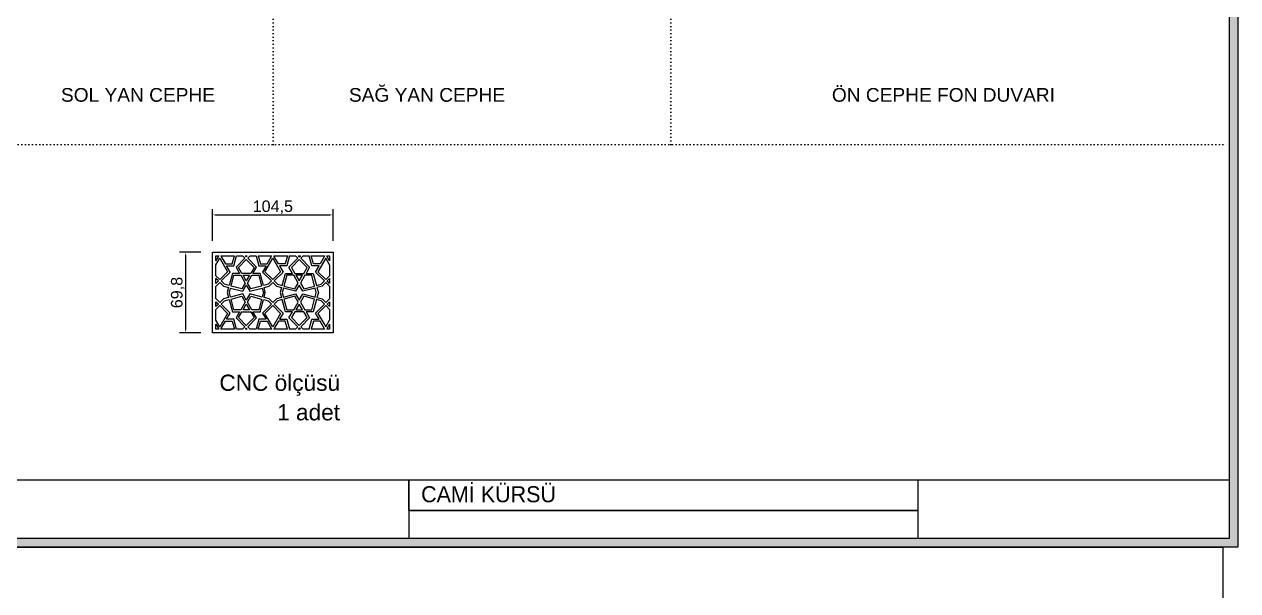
# Model space of a CAD drawing. Header units: metres. Extents: x 7064 to 15770, y 8440 to 11994.
# Drawn here: x 7724 to 8776, y 10761 to 11252 of the extents above; entities that cross this region are included whole.
import ezdxf

# ---------------------------------------------------------------- set-up
doc = ezdxf.new("R2010")
doc.units = ezdxf.units.M
doc.linetypes.add('ACAD_ISO07', pattern=[3, 0, -3])
doc.layers.add('AKM-DUVARLAR', color=6, linetype='Continuous', lineweight=60)
doc.layers.add('ANTET', color=253, linetype='Continuous')
doc.layers.add('devran ölçü', color=7, linetype='Continuous')
doc.layers.add('mahal liste', color=7, linetype='Continuous', lineweight=25, true_color=0xfa2e43)
doc.styles.add('GULAYLAR', font='tahoma.ttf')
doc.styles.get("Standard").update_dxf_attribs({"font": 'arial.ttf'})
doc.dimstyles.new('ISO-25', dxfattribs={"dimtxt": 10, "dimasz": 2.5, "dimexe": 5, "dimexo": 10, "dimtad": 1, "dimtxsty": 'Standard', "dimcen": 2.5, "dimadec": 0, "dimazin": 0, "dimtfac": 1, "dimtmove": 0, "dimatfit": 3, "dimfxl": 1, "dimarcsym": 0})

# ---------------------------------------------------------------- blocks, each defined once
blk = doc.blocks.new('12')
at = {"color": 0}
for p, q in [((9250.9, 11375.1), (9251.8, 11374.1)), ((9251.8, 11374.1), (9252.7, 11375.1)), ((9297.8, 11374.1), (9296.8, 11375.1)), ((9298.7, 11375.1), (9297.8, 11374.1))]:
    blk.add_line(p, q, dxfattribs=at)
blk.add_lwpolyline([(9222.5, 11378.1), (9327, 11378.1), (9327, 11308.3), (9222.5, 11308.3)], close=True, dxfattribs=at)
for points in [[(9225.5, 11370.7), (9225.5, 11375.1), (9227.6, 11375.1)], [(9225.5, 11357.7), (9225.5, 11367.2)], [(9230.1, 11375.1), (9241.5, 11375.1)], [(9243.3, 11375.1), (9248.5, 11375.1)], [(9250.9, 11375.1), (9252.7, 11375.1)], [(9255.2, 11375.1), (9260.4, 11375.1)], [(9262.2, 11375.1), (9273.6, 11375.1)], [(9276, 11375.1), (9287.4, 11375.1)], [(9289.2, 11375.1), (9294.4, 11375.1)], [(9296.8, 11375.1), (9298.7, 11375.1)], [(9301.1, 11375.1), (9306.3, 11375.1)], [(9308.1, 11375.1), (9319.5, 11375.1)], [(9322, 11375.1), (9324, 11375.1), (9324, 11370.7)], [(9324, 11367.2), (9324, 11357.7)], [(9225.5, 11351.1), (9225.5, 11355.3)], [(9324, 11355.3), (9324, 11351.1)], [(9225.5, 11337.6), (9225.5, 11348.7)], [(9324, 11348.7), (9324, 11337.6)], [(9225.5, 11331), (9225.5, 11335.2)], [(9324, 11335.2), (9324, 11331)], [(9225.5, 11319.1), (9225.5, 11328.6)], [(9324, 11328.6), (9324, 11319.1)], [(9227.6, 11311.3), (9225.5, 11311.3), (9225.5, 11315.7)], [(9324, 11315.7), (9324, 11311.3), (9322, 11311.3)], [(9241.5, 11311.3), (9230.1, 11311.3)], [(9248.5, 11311.3), (9243.3, 11311.3)], [(9252.7, 11311.3), (9250.9, 11311.3)], [(9260.4, 11311.3), (9255.2, 11311.3)], [(9273.6, 11311.3), (9262.2, 11311.3)], [(9287.4, 11311.3), (9276, 11311.3)], [(9294.4, 11311.3), (9289.2, 11311.3)], [(9298.7, 11311.3), (9296.8, 11311.3)], [(9306.3, 11311.3), (9301.1, 11311.3)], [(9319.5, 11311.3), (9308.1, 11311.3)]]:
    blk.add_lwpolyline(points, dxfattribs=at)
at = {"layer": 'mahal liste', "color": 0}
for p, q in [((9251.8, 11374.1), (9250.9, 11375.1)), ((9252.7, 11375.1), (9251.8, 11374.1)), ((9296.8, 11375.1), (9297.8, 11374.1)), ((9297.8, 11374.1), (9298.7, 11375.1)), ((9250.9, 11311.3), (9251.8, 11312.2)), ((9251.8, 11312.2), (9252.7, 11311.3)), ((9297.8, 11312.2), (9296.8, 11311.3)), ((9298.7, 11311.3), (9297.8, 11312.2))]:
    blk.add_line(p, q, dxfattribs=at)
for points in [[(9225.5, 11370.7), (9227.9, 11374.7), (9227.6, 11375.1)], [(9225.5, 11367.2), (9228.9, 11372.9), (9235.6, 11361.2), (9228.9, 11354.4), (9225.5, 11357.7)], [(9230.1, 11375.1), (9229.8, 11374.7), (9233.7, 11368.1), (9239.6, 11368.1), (9241.5, 11375.1)], [(9248.5, 11375.1), (9250.6, 11372.9), (9242.9, 11365.2), (9246, 11359.8), (9239.8, 11359.8), (9236.9, 11349.2), (9233, 11350.3), (9230.1, 11353.2), (9237.8, 11360.9), (9234.7, 11366.3), (9240.9, 11366.3), (9243.3, 11375.1)], [(9260.4, 11375.1), (9262.7, 11366.3), (9269, 11366.3), (9265.9, 11360.9), (9273.6, 11353.2), (9270.7, 11350.3), (9266.7, 11349.2), (9263.9, 11359.8), (9257.6, 11359.8), (9260.8, 11365.2), (9253, 11372.9), (9255.2, 11375.1)], [(9262.2, 11375.1), (9264, 11368.1), (9270, 11368.1), (9273.8, 11374.7), (9273.6, 11375.1)], [(9287.4, 11375.1), (9285.5, 11368.1), (9279.6, 11368.1), (9275.8, 11374.7), (9276, 11375.1)], [(9289.2, 11375.1), (9286.9, 11366.3), (9280.6, 11366.3), (9283.7, 11360.9), (9276, 11353.2), (9278.9, 11350.3), (9282.9, 11349.2), (9285.7, 11359.8), (9292, 11359.8), (9288.8, 11365.2), (9296.5, 11372.9), (9294.4, 11375.1)], [(9301.1, 11375.1), (9299, 11372.9), (9306.7, 11365.2), (9303.6, 11359.8), (9309.8, 11359.8), (9312.7, 11349.2), (9316.6, 11350.3), (9319.5, 11353.2), (9311.8, 11360.9), (9314.9, 11366.3), (9308.7, 11366.3), (9306.3, 11375.1)], [(9319.5, 11375.1), (9319.7, 11374.7), (9315.9, 11368.1), (9310, 11368.1), (9308.1, 11375.1)], [(9324, 11367.2), (9320.7, 11372.9), (9313.9, 11361.2), (9320.7, 11354.4), (9324, 11357.7)], [(9324, 11370.7), (9321.7, 11374.7), (9322, 11375.1)], [(9225.5, 11351.1), (9227.6, 11353.2), (9225.5, 11355.3)], [(9324, 11351.1), (9322, 11353.2), (9324, 11355.3)], [(9225.5, 11348.7), (9225.6, 11348.7), (9228.9, 11352), (9232.1, 11348.7), (9236.5, 11347.6), (9235.3, 11343.2), (9236.5, 11338.8), (9232.1, 11337.6), (9228.9, 11334.4), (9225.6, 11337.6), (9225.5, 11337.6)], [(9324, 11348.7), (9324, 11348.7), (9320.7, 11352), (9317.5, 11348.7), (9313.1, 11347.6), (9314.3, 11343.2), (9313.1, 11338.8), (9317.5, 11337.6), (9320.7, 11334.4), (9324, 11337.6), (9324, 11337.6)], [(9225.5, 11335.2), (9227.6, 11333.1), (9225.5, 11331)], [(9243.3, 11311.3), (9240.9, 11320), (9234.7, 11320), (9237.8, 11325.4), (9230.1, 11333.1), (9233, 11336), (9236.9, 11337.1), (9239.8, 11326.5), (9246, 11326.5), (9242.9, 11321.1), (9250.6, 11313.4), (9248.5, 11311.3)], [(9255.2, 11311.3), (9253, 11313.4), (9260.8, 11321.1), (9257.6, 11326.5), (9263.9, 11326.5), (9266.7, 11337.1), (9270.7, 11336), (9273.6, 11333.1), (9265.9, 11325.4), (9269, 11320), (9262.7, 11320), (9260.4, 11311.3)], [(9294.4, 11311.3), (9296.5, 11313.4), (9288.8, 11321.1), (9292, 11326.5), (9285.7, 11326.5), (9282.9, 11337.1), (9278.9, 11336), (9276, 11333.1), (9283.7, 11325.4), (9280.6, 11320), (9286.9, 11320), (9289.2, 11311.3)], [(9306.3, 11311.3), (9308.7, 11320), (9314.9, 11320), (9311.8, 11325.4), (9319.5, 11333.1), (9316.6, 11336), (9312.7, 11337.1), (9309.8, 11326.5), (9303.6, 11326.5), (9306.7, 11321.1), (9299, 11313.4), (9301.1, 11311.3)], [(9324, 11335.2), (9322, 11333.1), (9324, 11331)], [(9225.5, 11328.6), (9228.9, 11331.9), (9235.6, 11325.1), (9228.9, 11313.4), (9225.5, 11319.1)], [(9324, 11328.6), (9320.7, 11331.9), (9313.9, 11325.1), (9320.7, 11313.4), (9324, 11319.1)], [(9225.5, 11315.7), (9227.9, 11311.7), (9227.6, 11311.3)], [(9230.1, 11311.3), (9229.8, 11311.7), (9233.7, 11318.3), (9239.6, 11318.3), (9241.5, 11311.3)], [(9262.2, 11311.3), (9264, 11318.3), (9270, 11318.3), (9273.8, 11311.7), (9273.6, 11311.3)], [(9287.4, 11311.3), (9285.5, 11318.3), (9279.6, 11318.3), (9275.8, 11311.7), (9276, 11311.3)], [(9319.5, 11311.3), (9319.7, 11311.7), (9315.9, 11318.3), (9310, 11318.3), (9308.1, 11311.3)], [(9324, 11315.7), (9321.7, 11311.7), (9322, 11311.3)]]:
    blk.add_lwpolyline(points, dxfattribs=at)
for points in [[(9251.8, 11371.7), (9258.6, 11364.9), (9255.6, 11359.8), (9248, 11359.8), (9245, 11364.9)], [(9274.8, 11372.9), (9281.6, 11361.2), (9274.8, 11354.4), (9268, 11361.2)], [(9297.8, 11371.7), (9291, 11364.9), (9293.9, 11359.8), (9301.6, 11359.8), (9304.6, 11364.9)], [(9247, 11358.1), (9250.8, 11351.4), (9247.9, 11346.3), (9238.6, 11348.8), (9241.1, 11358.1)], [(9254.6, 11358.1), (9251.8, 11353.2), (9249, 11358.1)], [(9262.6, 11358.1), (9265.1, 11348.8), (9255.8, 11346.3), (9252.8, 11351.4), (9256.6, 11358.1)], [(9287, 11358.1), (9284.5, 11348.8), (9293.8, 11346.3), (9296.8, 11351.4), (9293, 11358.1)], [(9294.9, 11358.1), (9297.8, 11353.2), (9300.6, 11358.1)], [(9302.6, 11358.1), (9298.8, 11351.4), (9301.7, 11346.3), (9311, 11348.8), (9308.5, 11358.1)], [(9251.8, 11349.7), (9255, 11344.3), (9265.5, 11347.1), (9266.6, 11343.2), (9265.5, 11339.2), (9255, 11342), (9251.8, 11336.6), (9248.7, 11342), (9238.1, 11339.2), (9237.1, 11343.2), (9238.1, 11347.1), (9248.7, 11344.3)], [(9274.8, 11352), (9278, 11348.7), (9282.4, 11347.6), (9281.2, 11343.2), (9282.4, 11338.8), (9278, 11337.6), (9274.8, 11334.4), (9271.6, 11337.6), (9267.2, 11338.8), (9268.3, 11343.2), (9267.2, 11347.6), (9271.6, 11348.7)], [(9297.8, 11349.7), (9294.6, 11344.3), (9284.1, 11347.1), (9283, 11343.2), (9284.1, 11339.2), (9294.6, 11342), (9297.8, 11336.6), (9300.9, 11342), (9311.4, 11339.2), (9312.5, 11343.2), (9311.4, 11347.1), (9300.9, 11344.3)], [(9247.9, 11340), (9250.8, 11334.9), (9247, 11328.3), (9241.1, 11328.3), (9238.6, 11337.5)], [(9255.8, 11340), (9265.1, 11337.5), (9262.6, 11328.3), (9256.6, 11328.3), (9252.8, 11334.9)], [(9293.8, 11340), (9284.5, 11337.5), (9287, 11328.3), (9293, 11328.3), (9296.8, 11334.9)], [(9301.7, 11340), (9298.8, 11334.9), (9302.6, 11328.3), (9308.5, 11328.3), (9311, 11337.5)], [(9255.6, 11326.5), (9258.6, 11321.4), (9251.8, 11314.6), (9245, 11321.4), (9248, 11326.5)], [(9251.8, 11333.2), (9254.6, 11328.3), (9249, 11328.3)], [(9274.8, 11331.9), (9281.6, 11325.1), (9274.8, 11313.4), (9268, 11325.1)], [(9293.9, 11326.5), (9291, 11321.4), (9297.8, 11314.6), (9304.6, 11321.4), (9301.6, 11326.5)], [(9297.8, 11333.2), (9294.9, 11328.3), (9300.6, 11328.3)]]:
    blk.add_lwpolyline(points, close=True, dxfattribs=at)
blk = doc.blocks.new('*D344')
at = {"color": 0, "lineweight": -2, "transparency": 16777216}
for p, q in [((7887, 11064.3), (7887, 11091.7)), ((7991.5, 11064.3), (7991.5, 11091.7)), ((7889.5, 11086.7), (7989, 11086.7))]:
    blk.add_line(p, q, dxfattribs=at)
at = {"color": 0, "transparency": 16777216}
for points in [[(7889.5, 11087.1), (7889.5, 11086.3), (7887, 11086.7)], [(7989, 11087.1), (7989, 11086.3), (7991.5, 11086.7)]]:
    blk.add_solid(points, dxfattribs=at)
at = {"layer": 'Defpoints', "color": 0, "transparency": 16777216}
for p in [(7991.5, 11086.7), (7887, 11054.3), (7991.5, 11054.3)]:
    blk.add_point(p, dxfattribs=at)
at = {"color": 0, "transparency": 16777216, "insert": (7939.3, 11093.3), "char_height": 10, "attachment_point": 5}
blk.add_mtext('104,5', dxfattribs=at)
blk = doc.blocks.new('*D345')
at = {"color": 0, "lineweight": -2, "transparency": 16777216}
for p, q in [((7877, 11054.3), (7858.5, 11054.3)), ((7863.5, 11051.8), (7863.5, 10987)), ((7877, 10984.5), (7858.5, 10984.5))]:
    blk.add_line(p, q, dxfattribs=at)
at = {"color": 0, "transparency": 16777216}
for points in [[(7863.1, 11051.8), (7863.9, 11051.8), (7863.5, 11054.3)], [(7863.1, 10987), (7863.9, 10987), (7863.5, 10984.5)]]:
    blk.add_solid(points, dxfattribs=at)
at = {"layer": 'Defpoints', "color": 0, "transparency": 16777216}
for p in [(7887, 11054.3), (7863.5, 10984.5), (7887, 10984.5)]:
    blk.add_point(p, dxfattribs=at)
at = {"color": 0, "transparency": 16777216, "insert": (7856.9, 11019.4), "char_height": 10, "attachment_point": 5, "rotation": 90}
blk.add_mtext('69,8', dxfattribs=at)

msp = doc.modelspace()

# ---------------------------------------------------------------- hatches: boundary and pattern name
h = msp.add_hatch(color=253)
h.dxf.hatch_style = 1
h.paths.add_polyline_path([(7368.245, 11792.009), (8768.651, 11792.009), (8768.651, 10806.064), (7368.245, 10806.064)], flags=16)
h.paths.add_polyline_path([(7360.832, 11799.422), (8776.064, 11799.422), (8776.064, 10798.651), (7360.832, 10798.651)])

# ---------------------------------------------------------------- linework, layer by layer
for p, q in [((8768.651, 10856.742), (7368.245, 10856.742)), ((8057.288, 10830.498), (8057.288, 10856.742)), ((8057.288, 10856.742), (8057.288, 10806.064))]:
    msp.add_line(p, q)
at = {"color": 253}
msp.add_line((8498.539, 10856.742), (8498.539, 10806.064), dxfattribs=at)
for points in [[(7360.832, 11799.422), (8776.064, 11799.422), (8776.064, 10798.651), (7360.832, 10798.651)], [(7368.245, 11792.009), (8768.651, 11792.009), (8768.651, 10806.064), (7368.245, 10806.064)]]:
    msp.add_lwpolyline(points, close=True, dxfattribs=at)
msp.add_lwpolyline([(8057.288, 10830.498), (8498.539, 10830.498)], dxfattribs=at)
at = {"color": 0}
msp.add_lwpolyline([(7360.832, 10798.651), (8763.136, 10798.651), (8763.136, 9381.488), (7360.832, 9381.488)], close=True, dxfattribs=at)
at = {"layer": 'ANTET', "color": 7}
for p, q in [((8498.539, 10830.498), (8057.288, 10830.498)), ((8057.288, 10830.498), (8498.539, 10830.498))]:
    msp.add_line(p, q, dxfattribs=at)
at = {"layer": 'mahal liste', "color": 244, "linetype": 'ACAD_ISO07', "true_color": 0x991b1e}
for p, q in [((7939.708, 11147.869), (7939.708, 11792.009)), ((8284.483, 11147.869), (8284.483, 11792.009)), ((7368.245, 11147.869), (8768.651, 11147.869))]:
    msp.add_line(p, q, dxfattribs=at)

# ---------------------------------------------------------------- block references
at = {"color": 0}
msp.add_blockref('12', (-1335.509, -323.758), dxfattribs=at)

# ---------------------------------------------------------------- texts
at = {"layer": 'AKM-DUVARLAR', "color": 0, "attachment_point": 3}
for s, width, gutter_width, insert, char_height in [('SOL YAN CEPHE', 210.20291, 1.32, (7889.17, 11196.69), 11.86824), ('SAĞ YAN CEPHE', 210.20291, 1.32, (8140.738, 11196.69), 11.86824), ('ÖN CEPHE FON DUVARI', 210.20291, 1.32, (8617.554, 11196.69), 11.86824), ('CNC ölçüsü', 174.94207, 1.562, (7997.597, 10948.248), 14.0453), ('1 adet', 171.09153, 1.562, (7997.597, 10922.642), 14.0453)]:
    msp.add_mtext_dynamic_manual_height_columns(s, width=width, gutter_width=gutter_width, heights=[0], dxfattribs=dict(at, insert=insert, char_height=char_height))
at = {"layer": 'devran ölçü', "insert": (8067.894, 10851.533), "char_height": 13.93166, "width": 1028.57768, "attachment_point": 1, "style": 'GULAYLAR'}
msp.add_mtext('{\\fBankGothic Lt BT|b0|i0|c162|p34;CAMİ KÜRSÜ}', dxfattribs=at)

# ---------------------------------------------------------------- dimensions: what is measured, and where the dimension line sits
at = {"color": 0}
dim = msp.add_linear_dim(base=(7991.535, 11086.713), p1=(7887.035, 11054.303), p2=(7991.535, 11054.303), dimstyle='ISO-25', dxfattribs=at)
dim.commit()
dim.dimension.update_dxf_attribs({"geometry": '*D344', "text_midpoint": (7939.285, 11093.347)})
dim = msp.add_linear_dim(base=(7863.501, 10984.503), p1=(7887.035, 11054.303), p2=(7887.035, 10984.503), angle=90, dimstyle='ISO-25', dxfattribs=at)
dim.commit()
dim.dimension.update_dxf_attribs({"geometry": '*D345', "text_midpoint": (7856.867, 11019.403)})

doc.saveas('drawing.dxf')
